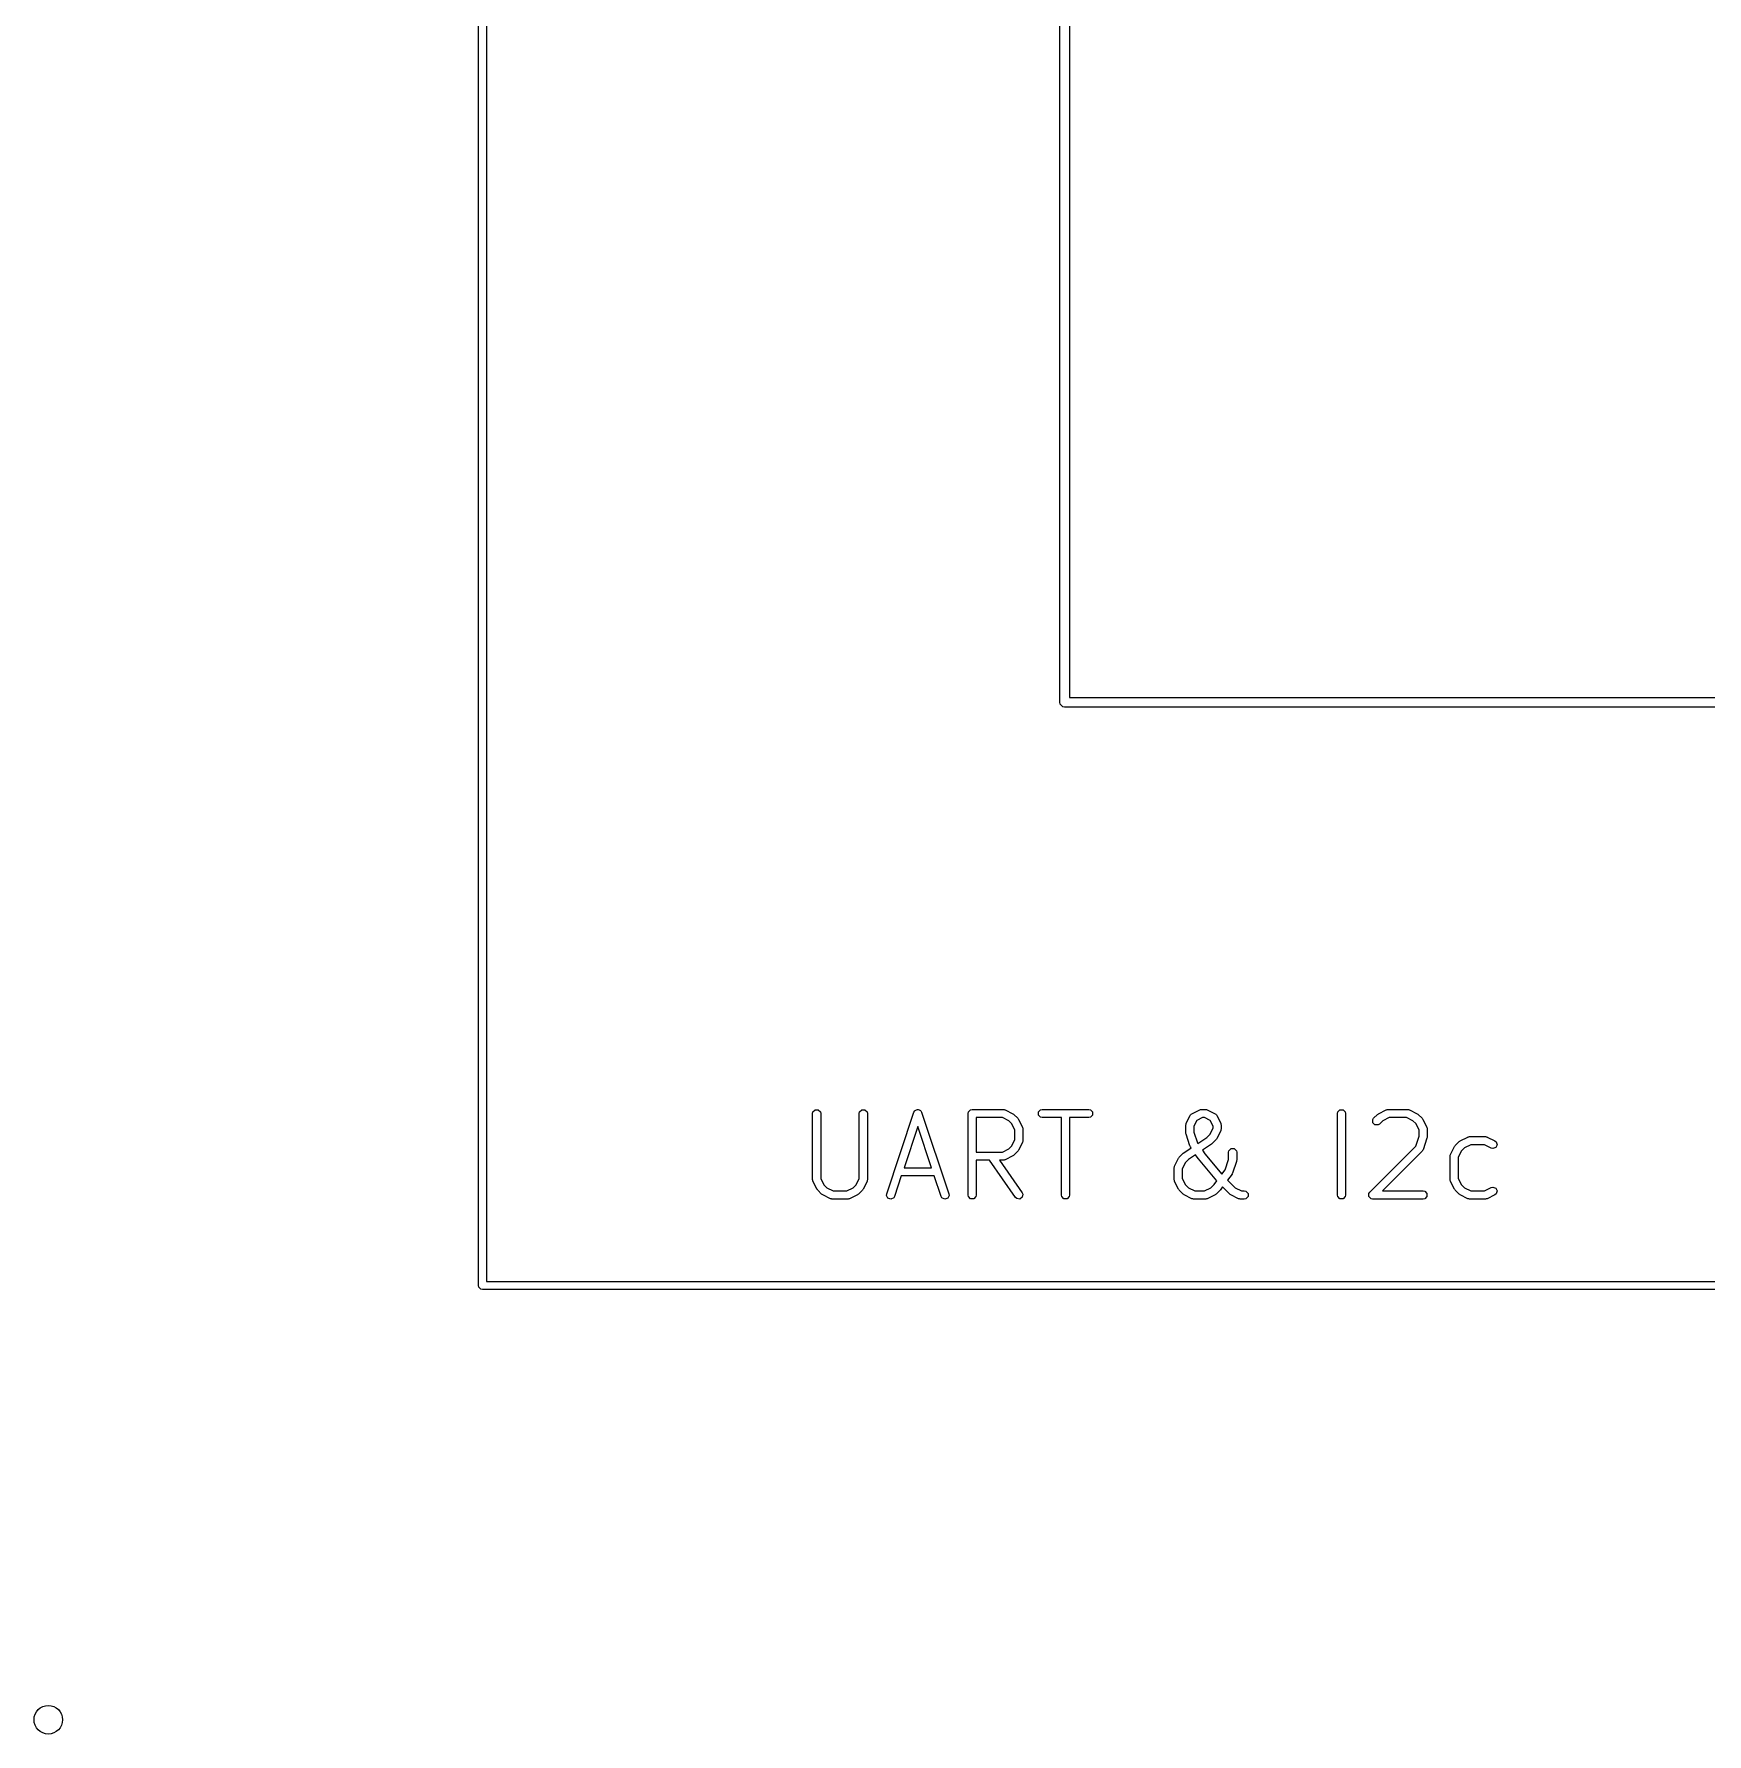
# Model space of a CAD drawing. Extents: x 4.55 to 6.16, y -5.14 to -3.49.
# Drawn here: x 4.548 to 5.355, y -5.138 to -4.318 of the extents above; entities that cross this region are included whole.
import ezdxf

# ---------------------------------------------------------------- set-up
doc = ezdxf.new("R2010")
doc.units = 0
doc.header["$MEASUREMENT"] = 0
doc.layers.add('BLACK', color=7, linetype='CONTINUOUS')

msp = doc.modelspace()

# ---------------------------------------------------------------- linework, layer by layer
at = {"layer": 'BLACK', "linetype": 'CONTINUOUS'}
for p, q in [((4.7626, -4.92126), (4.7626, -3.74016)), ((4.76654, -3.74213), (4.76654, -4.91929)), ((5.04291, -4.63996), (5.04291, -4.02106)), ((5.04764, -4.02343), (5.04764, -4.6376)), ((5.04309, -4.64086), (5.04291, -4.63996)), ((5.04437, -4.64214), (5.04309, -4.64086)), ((5.04764, -4.6376), (5.66181, -4.6376)), ((5.04528, -4.64232), (5.04437, -4.64214)), ((5.66417, -4.64232), (5.04528, -4.64232)), ((4.92377, -4.83828), (4.92392, -4.83753)), ((4.92392, -4.83753), (4.92499, -4.83647)), ((4.92499, -4.83647), (4.9265, -4.83647)), ((4.9265, -4.83647), (4.92756, -4.83753)), ((4.92756, -4.83753), (4.92771, -4.83828)), ((4.94627, -4.83828), (4.94642, -4.83753)), ((4.94642, -4.83753), (4.94749, -4.83647)), ((4.94749, -4.83647), (4.94899, -4.83647)), ((4.94899, -4.83647), (4.95006, -4.83753)), ((4.95006, -4.83753), (4.95021, -4.83828)), ((4.9595, -4.87703), (4.97262, -4.83766)), ((4.97262, -4.83766), (4.973, -4.83699)), ((4.973, -4.83699), (4.97313, -4.83693)), ((4.97313, -4.83693), (4.9732, -4.8368)), ((4.9732, -4.8368), (4.97379, -4.8366)), ((4.97379, -4.8366), (4.97435, -4.83632)), ((4.97435, -4.83632), (4.97449, -4.83637)), ((4.97449, -4.83637), (4.97463, -4.83632)), ((4.97463, -4.83632), (4.97519, -4.8366)), ((4.97519, -4.8366), (4.97578, -4.8368)), ((4.97578, -4.8368), (4.97584, -4.83693)), ((4.97584, -4.83693), (4.97597, -4.83699)), ((4.97597, -4.83699), (4.97635, -4.83766)), ((4.97635, -4.83766), (4.98948, -4.87703)), ((4.99877, -4.83828), (4.99892, -4.83753)), ((4.99892, -4.83753), (4.99998, -4.83647)), ((4.99998, -4.83647), (5.00073, -4.83632)), ((5.00073, -4.83632), (5.01573, -4.83632)), ((5.01573, -4.83632), (5.01583, -4.83633)), ((5.01583, -4.83633), (5.01587, -4.83632)), ((5.01587, -4.83632), (5.01618, -4.8364)), ((5.01618, -4.8364), (5.01649, -4.83647)), ((5.01649, -4.83647), (5.01652, -4.8365)), ((5.01652, -4.8365), (5.01661, -4.83652)), ((5.01661, -4.83652), (5.02036, -4.8384)), ((5.03266, -4.83753), (5.03373, -4.83647)), ((5.03266, -4.83904), (5.03266, -4.83753)), ((5.03373, -4.83647), (5.03448, -4.83632)), ((5.03448, -4.83632), (5.05698, -4.83632)), ((5.05698, -4.83632), (5.05773, -4.83647)), ((5.05773, -4.83647), (5.0588, -4.83753)), ((5.0588, -4.83753), (5.0588, -4.83904)), ((5.10672, -4.8384), (5.11046, -4.83652)), ((5.11046, -4.83652), (5.11056, -4.8365)), ((5.11056, -4.8365), (5.11059, -4.83647)), ((5.11059, -4.83647), (5.1109, -4.8364)), ((5.1109, -4.8364), (5.11121, -4.83632)), ((5.11121, -4.83632), (5.11125, -4.83633)), ((5.11125, -4.83633), (5.11135, -4.83632)), ((5.11135, -4.83632), (5.11322, -4.83632)), ((5.11322, -4.83632), (5.11332, -4.83633)), ((5.11332, -4.83633), (5.11336, -4.83632)), ((5.11336, -4.83632), (5.11366, -4.8364)), ((5.11366, -4.8364), (5.11397, -4.83647)), ((5.11397, -4.83647), (5.11401, -4.8365)), ((5.11401, -4.8365), (5.1141, -4.83652)), ((5.1141, -4.83652), (5.11785, -4.8384)), ((5.17687, -4.83828), (5.17702, -4.83753)), ((5.17702, -4.83753), (5.17808, -4.83647)), ((5.17808, -4.83647), (5.17959, -4.83647)), ((5.17959, -4.83647), (5.18066, -4.83753)), ((5.18066, -4.83753), (5.18081, -4.83828)), ((5.1967, -4.8384), (5.20045, -4.83652)), ((5.20045, -4.83652), (5.20055, -4.8365)), ((5.20055, -4.8365), (5.20058, -4.83647)), ((5.20058, -4.83647), (5.20089, -4.8364)), ((5.20089, -4.8364), (5.20119, -4.83632)), ((5.20119, -4.83632), (5.20124, -4.83633)), ((5.20124, -4.83633), (5.20133, -4.83632)), ((5.20133, -4.83632), (5.21071, -4.83632)), ((5.21071, -4.83632), (5.2108, -4.83633)), ((5.2108, -4.83633), (5.21085, -4.83632)), ((5.21085, -4.83632), (5.21115, -4.8364)), ((5.21115, -4.8364), (5.21146, -4.83647)), ((5.21146, -4.83647), (5.21149, -4.8365)), ((5.21149, -4.8365), (5.21159, -4.83652)), ((5.21159, -4.83652), (5.21534, -4.8384)), ((4.92377, -4.87016), (4.92377, -4.83828)), ((4.92771, -4.83828), (4.92771, -4.86969)), ((4.94627, -4.86969), (4.94627, -4.83828)), ((4.95021, -4.83828), (4.95021, -4.87016)), ((4.97449, -4.84451), (4.96784, -4.86444)), ((4.98113, -4.86444), (4.97449, -4.84451)), ((4.99877, -4.87765), (4.99877, -4.83828)), ((5.01527, -4.84025), (5.0027, -4.84025)), ((5.0027, -4.84025), (5.0027, -4.85694)), ((5.01832, -4.84178), (5.01527, -4.84025)), ((5.01974, -4.8432), (5.01832, -4.84178)), ((5.02126, -4.84625), (5.01974, -4.8432)), ((5.02036, -4.8384), (5.02061, -4.83859)), ((5.02061, -4.83859), (5.02087, -4.83877)), ((5.02087, -4.83877), (5.02275, -4.84064)), ((5.02275, -4.84064), (5.02292, -4.8409)), ((5.02292, -4.8409), (5.02312, -4.84115)), ((5.02312, -4.84115), (5.02499, -4.8449)), ((5.02499, -4.8449), (5.02502, -4.845)), ((5.02502, -4.845), (5.02505, -4.84503)), ((5.02505, -4.84503), (5.02511, -4.84534)), ((5.02511, -4.84534), (5.02519, -4.84564)), ((5.02519, -4.84564), (5.02518, -4.84569)), ((5.02518, -4.84569), (5.0252, -4.84578)), ((5.0252, -4.84578), (5.0252, -4.85141)), ((5.03373, -4.8401), (5.03266, -4.83904)), ((5.03448, -4.84025), (5.03373, -4.8401)), ((5.04376, -4.84025), (5.03448, -4.84025)), ((5.04376, -4.87765), (5.04376, -4.84025)), ((5.05698, -4.84025), (5.0477, -4.84025)), ((5.0477, -4.84025), (5.0477, -4.87765)), ((5.05773, -4.8401), (5.05698, -4.84025)), ((5.0588, -4.83904), (5.05773, -4.8401)), ((5.10375, -4.84391), (5.10377, -4.84381)), ((5.10375, -4.84766), (5.10375, -4.84391)), ((5.10376, -4.84377), (5.10384, -4.84346)), ((5.10377, -4.84381), (5.10376, -4.84377)), ((5.10384, -4.84346), (5.1039, -4.84316)), ((5.1039, -4.84316), (5.10393, -4.84312)), ((5.10393, -4.84312), (5.10396, -4.84303)), ((5.10396, -4.84303), (5.10584, -4.83928)), ((5.10584, -4.83928), (5.10608, -4.83897)), ((5.10608, -4.83897), (5.10611, -4.83887)), ((5.10611, -4.83887), (5.10622, -4.83878)), ((5.10622, -4.83878), (5.10631, -4.83867)), ((5.10631, -4.83867), (5.10641, -4.83864)), ((5.10641, -4.83864), (5.10672, -4.8384)), ((5.10906, -4.84163), (5.10769, -4.84437)), ((5.10769, -4.84437), (5.10769, -4.84734)), ((5.11181, -4.84025), (5.10906, -4.84163)), ((5.11276, -4.84025), (5.11181, -4.84025)), ((5.1155, -4.84163), (5.11276, -4.84025)), ((5.11535, -4.84837), (5.11688, -4.84532)), ((5.11688, -4.84437), (5.1155, -4.84163)), ((5.11688, -4.84532), (5.11688, -4.84437)), ((5.11785, -4.8384), (5.11816, -4.83864)), ((5.11816, -4.83864), (5.11826, -4.83867)), ((5.11826, -4.83867), (5.11835, -4.83878)), ((5.11835, -4.83878), (5.11846, -4.83887)), ((5.11846, -4.83887), (5.11849, -4.83897)), ((5.11849, -4.83897), (5.11873, -4.83928)), ((5.11873, -4.83928), (5.12061, -4.84303)), ((5.12061, -4.84303), (5.12063, -4.84312)), ((5.12063, -4.84312), (5.12066, -4.84316)), ((5.12066, -4.84316), (5.12072, -4.84346)), ((5.12072, -4.84346), (5.12081, -4.84377)), ((5.12081, -4.84592), (5.12072, -4.84623)), ((5.12081, -4.84377), (5.12079, -4.84381)), ((5.12079, -4.84381), (5.12081, -4.84391)), ((5.12081, -4.84578), (5.12079, -4.84588)), ((5.12079, -4.84588), (5.12081, -4.84592)), ((5.12081, -4.84391), (5.12081, -4.84578)), ((5.17687, -4.87765), (5.17687, -4.83828)), ((5.18081, -4.83828), (5.18081, -4.87765)), ((5.19389, -4.84128), (5.19432, -4.84064)), ((5.19389, -4.84279), (5.19389, -4.84128)), ((5.19496, -4.84385), (5.19389, -4.84279)), ((5.19432, -4.84064), (5.19619, -4.83877)), ((5.19646, -4.84385), (5.19496, -4.84385)), ((5.19619, -4.83877), (5.19645, -4.83859)), ((5.19645, -4.83859), (5.1967, -4.8384)), ((5.1971, -4.84343), (5.19646, -4.84385)), ((5.19875, -4.84178), (5.1971, -4.84343)), ((5.2018, -4.84025), (5.19875, -4.84178)), ((5.21024, -4.84025), (5.2018, -4.84025)), ((5.21329, -4.84178), (5.21024, -4.84025)), ((5.21471, -4.8432), (5.21329, -4.84178)), ((5.21624, -4.84625), (5.21471, -4.8432)), ((5.21534, -4.8384), (5.21559, -4.83859)), ((5.21559, -4.83859), (5.21585, -4.83877)), ((5.21585, -4.83877), (5.21772, -4.84064)), ((5.21772, -4.84064), (5.2179, -4.8409)), ((5.2179, -4.8409), (5.21809, -4.84115)), ((5.21809, -4.84115), (5.21997, -4.8449)), ((5.21997, -4.8449), (5.21999, -4.845)), ((5.21999, -4.845), (5.22003, -4.84503)), ((5.22003, -4.84503), (5.22009, -4.84534)), ((5.22009, -4.84534), (5.22017, -4.84564)), ((5.22017, -4.84564), (5.22016, -4.84569)), ((5.22016, -4.84569), (5.22018, -4.84578)), ((5.22018, -4.84578), (5.22018, -4.84953)), ((5.01832, -4.85541), (5.01974, -4.85399)), ((5.01974, -4.85399), (5.02126, -4.85094)), ((5.02126, -4.85094), (5.02126, -4.84625)), ((5.02499, -4.85229), (5.02312, -4.85604)), ((5.02502, -4.85219), (5.02499, -4.85229)), ((5.02505, -4.85216), (5.02502, -4.85219)), ((5.02511, -4.85185), (5.02505, -4.85216)), ((5.02519, -4.85155), (5.02511, -4.85185)), ((5.0252, -4.85141), (5.02518, -4.8515)), ((5.02518, -4.8515), (5.02519, -4.85155)), ((5.10381, -4.84797), (5.10375, -4.84766)), ((5.10385, -4.84828), (5.10381, -4.84797)), ((5.10573, -4.8539), (5.10385, -4.84828)), ((5.10586, -4.85413), (5.10573, -4.8539)), ((5.10596, -4.85437), (5.10586, -4.85413)), ((5.10769, -4.84734), (5.10938, -4.85241)), ((5.10938, -4.85241), (5.10958, -4.85272)), ((5.10958, -4.85272), (5.11384, -4.84988)), ((5.11619, -4.85305), (5.11177, -4.85599)), ((5.11384, -4.84988), (5.11535, -4.84837)), ((5.11632, -4.85291), (5.11619, -4.85305)), ((5.11649, -4.8528), (5.11632, -4.85291)), ((5.11836, -4.85092), (5.11649, -4.8528)), ((5.11854, -4.85066), (5.11836, -4.85092)), ((5.11873, -4.85041), (5.11854, -4.85066)), ((5.12061, -4.84666), (5.11873, -4.85041)), ((5.12063, -4.84657), (5.12061, -4.84666)), ((5.12066, -4.84654), (5.12063, -4.84657)), ((5.12072, -4.84623), (5.12066, -4.84654)), ((5.19244, -4.87626), (5.21461, -4.85409)), ((5.21461, -4.85409), (5.21624, -4.84921)), ((5.21624, -4.84921), (5.21624, -4.84625)), ((5.22007, -4.85016), (5.2182, -4.85578)), ((5.22011, -4.84984), (5.22007, -4.85016)), ((5.22018, -4.84953), (5.22011, -4.84984)), ((5.23332, -4.85428), (5.23351, -4.85403)), ((5.23351, -4.85403), (5.23369, -4.85377)), ((5.23369, -4.85377), (5.23556, -4.85189)), ((5.23556, -4.85189), (5.23583, -4.85171)), ((5.23583, -4.85171), (5.23607, -4.85152)), ((5.23607, -4.85152), (5.23982, -4.84965)), ((5.24117, -4.85338), (5.23812, -4.8549)), ((5.23982, -4.84965), (5.23992, -4.84962)), ((5.23992, -4.84962), (5.23995, -4.84959)), ((5.23995, -4.84959), (5.24026, -4.84953)), ((5.24026, -4.84953), (5.24056, -4.84944)), ((5.24056, -4.84944), (5.24061, -4.84946)), ((5.24061, -4.84946), (5.2407, -4.84944)), ((5.2407, -4.84944), (5.2482, -4.84944)), ((5.24774, -4.85338), (5.24117, -4.85338)), ((5.25107, -4.85504), (5.24774, -4.85338)), ((5.2482, -4.84944), (5.2483, -4.84946)), ((5.2483, -4.84946), (5.24834, -4.84944)), ((5.24834, -4.84944), (5.24865, -4.84953)), ((5.24865, -4.84953), (5.24896, -4.84959)), ((5.24896, -4.84959), (5.24899, -4.84962)), ((5.24899, -4.84962), (5.24908, -4.84965)), ((5.24908, -4.84965), (5.25283, -4.85152)), ((5.25283, -4.85152), (5.25344, -4.85199)), ((5.25392, -4.85342), (5.25324, -4.85477)), ((5.25344, -4.85199), (5.25392, -4.85342)), ((5.0027, -4.85694), (5.01527, -4.85694)), ((5.00908, -4.86088), (5.0027, -4.86088)), ((5.0027, -4.86088), (5.0027, -4.87765)), ((5.02162, -4.87878), (5.00908, -4.86088)), ((5.01573, -4.86088), (5.01389, -4.86088)), ((5.01389, -4.86088), (5.02484, -4.87653)), ((5.01527, -4.85694), (5.01832, -4.85541)), ((5.01583, -4.86086), (5.01573, -4.86088)), ((5.01587, -4.86087), (5.01583, -4.86086)), ((5.01618, -4.86079), (5.01587, -4.86087)), ((5.01649, -4.86073), (5.01618, -4.86079)), ((5.01652, -4.86069), (5.01649, -4.86073)), ((5.01661, -4.86067), (5.01652, -4.86069)), ((5.02036, -4.85879), (5.01661, -4.86067)), ((5.02061, -4.8586), (5.02036, -4.85879)), ((5.02087, -4.85842), (5.02061, -4.8586)), ((5.02275, -4.85655), (5.02087, -4.85842)), ((5.02292, -4.85629), (5.02275, -4.85655)), ((5.02312, -4.85604), (5.02292, -4.85629)), ((5.09834, -4.86365), (5.10021, -4.8599)), ((5.10021, -4.8599), (5.1004, -4.85965)), ((5.1004, -4.85965), (5.10058, -4.85939)), ((5.10058, -4.85939), (5.10245, -4.85751)), ((5.10359, -4.86195), (5.10207, -4.865)), ((5.10245, -4.85751), (5.10262, -4.85741)), ((5.10262, -4.85741), (5.10275, -4.85727)), ((5.10275, -4.85727), (5.10631, -4.8549)), ((5.1051, -4.86044), (5.10359, -4.86195)), ((5.10849, -4.85818), (5.1051, -4.86044)), ((5.10631, -4.8549), (5.10596, -4.85437)), ((5.10971, -4.86), (5.10849, -4.85818)), ((5.10978, -4.86007), (5.10971, -4.86)), ((5.10983, -4.86017), (5.10978, -4.86007)), ((5.1187, -4.87081), (5.10983, -4.86017)), ((5.11177, -4.85599), (5.11292, -4.85773)), ((5.11292, -4.85773), (5.12113, -4.86757)), ((5.1227, -4.86548), (5.12437, -4.86046)), ((5.12437, -4.85703), (5.12452, -4.85628)), ((5.12437, -4.86046), (5.12437, -4.85703)), ((5.12452, -4.85628), (5.12559, -4.85521)), ((5.12559, -4.85521), (5.1271, -4.85521)), ((5.12821, -4.8614), (5.12634, -4.86703)), ((5.1271, -4.85521), (5.12816, -4.85628)), ((5.12816, -4.85628), (5.12831, -4.85703)), ((5.12825, -4.86109), (5.12821, -4.8614)), ((5.12831, -4.86078), (5.12825, -4.86109)), ((5.12831, -4.85703), (5.12831, -4.86078)), ((5.21772, -4.85655), (5.19859, -4.87569)), ((5.21778, -4.85647), (5.21772, -4.85655)), ((5.21782, -4.85645), (5.21778, -4.85647)), ((5.21798, -4.85617), (5.21782, -4.85645)), ((5.21815, -4.85591), (5.21798, -4.85617)), ((5.2182, -4.85578), (5.21815, -4.85587)), ((5.21815, -4.85587), (5.21815, -4.85591)), ((5.23124, -4.85877), (5.23132, -4.85846)), ((5.23126, -4.85881), (5.23124, -4.85877)), ((5.23124, -4.85891), (5.23126, -4.85881)), ((5.23124, -4.87016), (5.23124, -4.85891)), ((5.23132, -4.85846), (5.23139, -4.85815)), ((5.23139, -4.85815), (5.23142, -4.85812)), ((5.23142, -4.85812), (5.23144, -4.85803)), ((5.23144, -4.85803), (5.23332, -4.85428)), ((5.2367, -4.85632), (5.23517, -4.85937)), ((5.23517, -4.85937), (5.23517, -4.86969)), ((5.23812, -4.8549), (5.2367, -4.85632)), ((5.25181, -4.85525), (5.25107, -4.85504)), ((5.25324, -4.85477), (5.25181, -4.85525)), ((4.92379, -4.87025), (4.92377, -4.87016)), ((4.92378, -4.87029), (4.92379, -4.87025)), ((4.92386, -4.8706), (4.92378, -4.87029)), ((4.92771, -4.86969), (4.92924, -4.87274)), ((4.94475, -4.87274), (4.94627, -4.86969)), ((4.9502, -4.87029), (4.95012, -4.8706)), ((4.95021, -4.87016), (4.95019, -4.87025)), ((4.95019, -4.87025), (4.9502, -4.87029)), ((4.96653, -4.86837), (4.96323, -4.87828)), ((4.98244, -4.86837), (4.96653, -4.86837)), ((4.96784, -4.86444), (4.98113, -4.86444)), ((4.98574, -4.87828), (4.98244, -4.86837)), ((5.09813, -4.86439), (5.09822, -4.86409)), ((5.09815, -4.86443), (5.09813, -4.86439)), ((5.09813, -4.86453), (5.09815, -4.86443)), ((5.09813, -4.87016), (5.09813, -4.86453)), ((5.09815, -4.87025), (5.09813, -4.87016)), ((5.09813, -4.87029), (5.09815, -4.87025)), ((5.09822, -4.8706), (5.09813, -4.87029)), ((5.09822, -4.86409), (5.09828, -4.86378)), ((5.09828, -4.86378), (5.09831, -4.86375)), ((5.09831, -4.86375), (5.09834, -4.86365)), ((5.10207, -4.865), (5.10207, -4.86969)), ((5.10207, -4.86969), (5.10359, -4.87274)), ((5.12113, -4.86757), (5.1227, -4.86548)), ((5.12604, -4.86759), (5.12385, -4.87051)), ((5.12385, -4.87051), (5.12751, -4.87416)), ((5.12618, -4.8673), (5.12604, -4.86759)), ((5.12634, -4.86703), (5.12618, -4.8673)), ((5.23126, -4.87025), (5.23124, -4.87016)), ((5.23124, -4.87029), (5.23126, -4.87025)), ((5.23132, -4.8706), (5.23124, -4.87029)), ((5.23517, -4.86969), (5.2367, -4.87274)), ((4.92392, -4.87091), (4.92386, -4.8706)), ((4.92396, -4.87094), (4.92392, -4.87091)), ((4.92398, -4.87104), (4.92396, -4.87094)), ((4.92586, -4.87479), (4.92398, -4.87104)), ((4.92605, -4.87503), (4.92586, -4.87479)), ((4.92623, -4.8753), (4.92605, -4.87503)), ((4.9281, -4.87717), (4.92623, -4.8753)), ((4.92836, -4.87735), (4.9281, -4.87717)), ((4.92861, -4.87754), (4.92836, -4.87735)), ((4.93236, -4.87941), (4.92861, -4.87754)), ((4.92924, -4.87274), (4.93066, -4.87416)), ((4.93066, -4.87416), (4.93371, -4.87569)), ((4.93371, -4.87569), (4.94028, -4.87569)), ((4.94028, -4.87569), (4.94332, -4.87416)), ((4.94537, -4.87754), (4.94162, -4.87941)), ((4.94332, -4.87416), (4.94475, -4.87274)), ((4.94562, -4.87735), (4.94537, -4.87754)), ((4.94588, -4.87717), (4.94562, -4.87735)), ((4.94776, -4.8753), (4.94588, -4.87717)), ((4.94793, -4.87503), (4.94776, -4.8753)), ((4.94813, -4.87479), (4.94793, -4.87503)), ((4.95, -4.87104), (4.94813, -4.87479)), ((4.95003, -4.87094), (4.95, -4.87104)), ((4.95006, -4.87091), (4.95003, -4.87094)), ((4.95012, -4.8706), (4.95006, -4.87091)), ((4.9594, -4.87779), (4.9595, -4.87703)), ((4.96007, -4.87914), (4.9594, -4.87779)), ((4.96323, -4.87828), (4.96285, -4.87894)), ((4.98612, -4.87894), (4.98574, -4.87828)), ((4.98957, -4.87779), (4.9889, -4.87914)), ((4.98948, -4.87703), (4.98957, -4.87779)), ((4.99892, -4.87841), (4.99877, -4.87765)), ((4.99998, -4.87947), (4.99892, -4.87841)), ((5.00255, -4.87841), (5.00149, -4.87947)), ((5.0027, -4.87765), (5.00255, -4.87841)), ((5.02489, -4.87871), (5.02366, -4.87958)), ((5.02484, -4.87653), (5.02515, -4.87723)), ((5.02515, -4.87723), (5.02489, -4.87871)), ((5.04391, -4.87841), (5.04376, -4.87765)), ((5.04498, -4.87947), (5.04391, -4.87841)), ((5.04755, -4.87841), (5.04648, -4.87947)), ((5.0477, -4.87765), (5.04755, -4.87841)), ((5.09828, -4.87091), (5.09822, -4.8706)), ((5.09831, -4.87094), (5.09828, -4.87091)), ((5.09834, -4.87104), (5.09831, -4.87094)), ((5.10021, -4.87479), (5.09834, -4.87104)), ((5.1004, -4.87503), (5.10021, -4.87479)), ((5.10058, -4.8753), (5.1004, -4.87503)), ((5.10245, -4.87717), (5.10058, -4.8753)), ((5.10272, -4.87735), (5.10245, -4.87717)), ((5.10297, -4.87754), (5.10272, -4.87735)), ((5.10672, -4.87941), (5.10297, -4.87754)), ((5.10359, -4.87274), (5.10501, -4.87416)), ((5.10501, -4.87416), (5.10806, -4.87569)), ((5.10806, -4.87569), (5.11276, -4.87569)), ((5.11276, -4.87569), (5.1158, -4.87416)), ((5.11785, -4.87754), (5.1141, -4.87941)), ((5.1158, -4.87416), (5.11735, -4.87261)), ((5.11735, -4.87261), (5.1187, -4.87081)), ((5.1181, -4.87735), (5.11785, -4.87754)), ((5.11836, -4.87717), (5.1181, -4.87735)), ((5.12024, -4.8753), (5.11836, -4.87717)), ((5.12031, -4.87518), (5.12024, -4.8753)), ((5.12042, -4.87509), (5.12031, -4.87518)), ((5.12147, -4.87369), (5.12042, -4.87509)), ((5.12495, -4.87717), (5.12147, -4.87369)), ((5.12521, -4.87735), (5.12495, -4.87717)), ((5.12546, -4.87754), (5.12521, -4.87735)), ((5.12921, -4.87941), (5.12546, -4.87754)), ((5.12751, -4.87416), (5.13056, -4.87569)), ((5.13056, -4.87569), (5.13197, -4.87569)), ((5.13197, -4.87569), (5.13272, -4.87584)), ((5.13272, -4.87584), (5.13379, -4.8769)), ((5.13379, -4.87841), (5.13272, -4.87947)), ((5.13379, -4.8769), (5.13379, -4.87841)), ((5.17702, -4.87841), (5.17687, -4.87765)), ((5.17808, -4.87947), (5.17702, -4.87841)), ((5.18066, -4.87841), (5.17959, -4.87947)), ((5.18081, -4.87765), (5.18066, -4.87841)), ((5.19202, -4.8769), (5.19244, -4.87626)), ((5.19202, -4.87841), (5.19202, -4.8769)), ((5.19308, -4.87947), (5.19202, -4.87841)), ((5.19859, -4.87569), (5.21821, -4.87569)), ((5.21821, -4.87569), (5.21896, -4.87584)), ((5.21896, -4.87584), (5.22003, -4.8769)), ((5.22003, -4.87841), (5.21896, -4.87947)), ((5.22003, -4.8769), (5.22003, -4.87841)), ((5.23139, -4.87091), (5.23132, -4.8706)), ((5.23142, -4.87094), (5.23139, -4.87091)), ((5.23144, -4.87104), (5.23142, -4.87094)), ((5.23332, -4.87479), (5.23144, -4.87104)), ((5.23351, -4.87503), (5.23332, -4.87479)), ((5.23369, -4.8753), (5.23351, -4.87503)), ((5.23556, -4.87717), (5.23369, -4.8753)), ((5.23583, -4.87735), (5.23556, -4.87717)), ((5.23607, -4.87754), (5.23583, -4.87735)), ((5.23982, -4.87941), (5.23607, -4.87754)), ((5.2367, -4.87274), (5.23812, -4.87416)), ((5.23812, -4.87416), (5.24117, -4.87569)), ((5.24117, -4.87569), (5.24774, -4.87569)), ((5.24774, -4.87569), (5.25107, -4.87402)), ((5.25283, -4.87754), (5.24908, -4.87941)), ((5.25107, -4.87402), (5.25181, -4.87382)), ((5.25181, -4.87382), (5.25324, -4.87429)), ((5.25344, -4.87707), (5.25283, -4.87754)), ((5.25324, -4.87429), (5.25392, -4.87564)), ((5.25392, -4.87564), (5.25344, -4.87707)), ((4.93246, -4.87944), (4.93236, -4.87941)), ((4.93249, -4.87947), (4.93246, -4.87944)), ((4.9328, -4.87953), (4.93249, -4.87947)), ((4.9331, -4.87962), (4.9328, -4.87953)), ((4.93315, -4.8796), (4.9331, -4.87962)), ((4.93324, -4.87962), (4.93315, -4.8796)), ((4.94074, -4.87962), (4.93324, -4.87962)), ((4.94084, -4.8796), (4.94074, -4.87962)), ((4.94088, -4.87962), (4.94084, -4.8796)), ((4.94119, -4.87953), (4.94088, -4.87962)), ((4.94149, -4.87947), (4.94119, -4.87953)), ((4.94153, -4.87944), (4.94149, -4.87947)), ((4.94162, -4.87941), (4.94153, -4.87944)), ((4.9615, -4.87962), (4.96007, -4.87914)), ((4.96285, -4.87894), (4.9615, -4.87962)), ((4.98747, -4.87962), (4.98612, -4.87894)), ((4.9889, -4.87914), (4.98747, -4.87962)), ((5.00149, -4.87947), (4.99998, -4.87947)), ((5.02217, -4.87931), (5.02162, -4.87878)), ((5.02366, -4.87958), (5.02217, -4.87931)), ((5.04648, -4.87947), (5.04498, -4.87947)), ((5.10681, -4.87944), (5.10672, -4.87941)), ((5.10684, -4.87947), (5.10681, -4.87944)), ((5.10715, -4.87953), (5.10684, -4.87947)), ((5.10746, -4.87962), (5.10715, -4.87953)), ((5.1075, -4.8796), (5.10746, -4.87962)), ((5.1076, -4.87962), (5.1075, -4.8796)), ((5.11322, -4.87962), (5.1076, -4.87962)), ((5.11332, -4.8796), (5.11322, -4.87962)), ((5.11336, -4.87962), (5.11332, -4.8796)), ((5.11366, -4.87953), (5.11336, -4.87962)), ((5.11397, -4.87947), (5.11366, -4.87953)), ((5.11401, -4.87944), (5.11397, -4.87947)), ((5.1141, -4.87941), (5.11401, -4.87944)), ((5.12931, -4.87944), (5.12921, -4.87941)), ((5.12934, -4.87947), (5.12931, -4.87944)), ((5.12965, -4.87953), (5.12934, -4.87947)), ((5.12995, -4.87962), (5.12965, -4.87953)), ((5.13, -4.8796), (5.12995, -4.87962)), ((5.13009, -4.87962), (5.13, -4.8796)), ((5.13197, -4.87962), (5.13009, -4.87962)), ((5.13272, -4.87947), (5.13197, -4.87962)), ((5.17959, -4.87947), (5.17808, -4.87947)), ((5.19383, -4.87962), (5.19308, -4.87947)), ((5.21821, -4.87962), (5.19383, -4.87962)), ((5.21896, -4.87947), (5.21821, -4.87962)), ((5.23992, -4.87944), (5.23982, -4.87941)), ((5.23995, -4.87947), (5.23992, -4.87944)), ((5.24026, -4.87953), (5.23995, -4.87947)), ((5.24056, -4.87962), (5.24026, -4.87953)), ((5.24061, -4.8796), (5.24056, -4.87962)), ((5.2407, -4.87962), (5.24061, -4.8796)), ((5.2482, -4.87962), (5.2407, -4.87962)), ((5.2483, -4.8796), (5.2482, -4.87962)), ((5.24834, -4.87962), (5.2483, -4.8796)), ((5.24865, -4.87953), (5.24834, -4.87962)), ((5.24896, -4.87947), (5.24865, -4.87953)), ((5.24899, -4.87944), (5.24896, -4.87947)), ((5.24908, -4.87941), (5.24899, -4.87944)), ((4.76654, -4.91929), (5.9437, -4.91929)), ((4.76275, -4.92201), (4.7626, -4.92126)), ((4.76381, -4.92308), (4.76275, -4.92201)), ((4.76457, -4.92323), (4.76381, -4.92308)), ((5.94567, -4.92323), (4.76457, -4.92323))]:
    msp.add_line(p, q, dxfattribs=at)
at = {"layer": 'BLACK'}
msp.add_circle((4.55512, -5.13071), 0.00689, dxfattribs=at)

doc.saveas('drawing.dxf')
